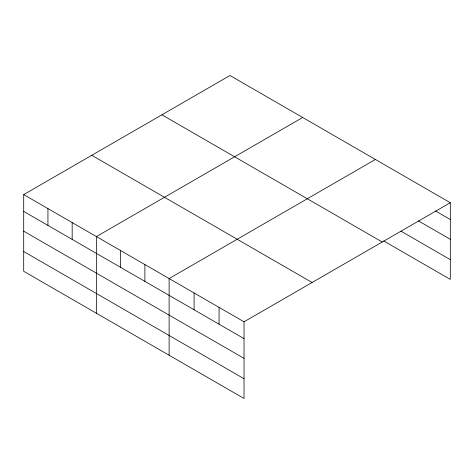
<?xml version="1.0" encoding="UTF-8"?>
<svg xmlns="http://www.w3.org/2000/svg" width="474" height="474" viewBox="0 0 474 474"><rect width="100%" height="100%" fill="white"/><g stroke="black" fill="none" stroke-linecap="round" stroke-linejoin="round"><path stroke-width="0.71" d="M244.033 358.374L244.033 321.805L23.7 194.601L23.7 271.282L244.033 398.492L244.033 358.374L23.7 231.17M23.7 194.601L229.967 75.508L450.3 202.718L450.3 279.399L383.709 240.958M302.679 117.487L96.412 236.579L96.412 313.261M375.384 159.465L169.117 278.558L169.117 355.239M244.033 321.805L450.3 202.718M435.576 211.031L450.3 219.533M418.287 220.807L450.3 239.287M400.998 231.182L450.3 259.645M161.901 114.809L382.234 242.018M91.766 155.3L312.099 282.51M23.7 211.41L244.033 338.62M23.7 251.522L244.033 378.732M219.059 307.389L219.059 324.204M194.091 292.973L194.091 309.783M144.884 264.563L144.884 281.378M120.645 250.568L120.645 267.383M72.172 222.584L72.172 239.4M47.939 208.59L47.939 225.405"/></g></svg>
